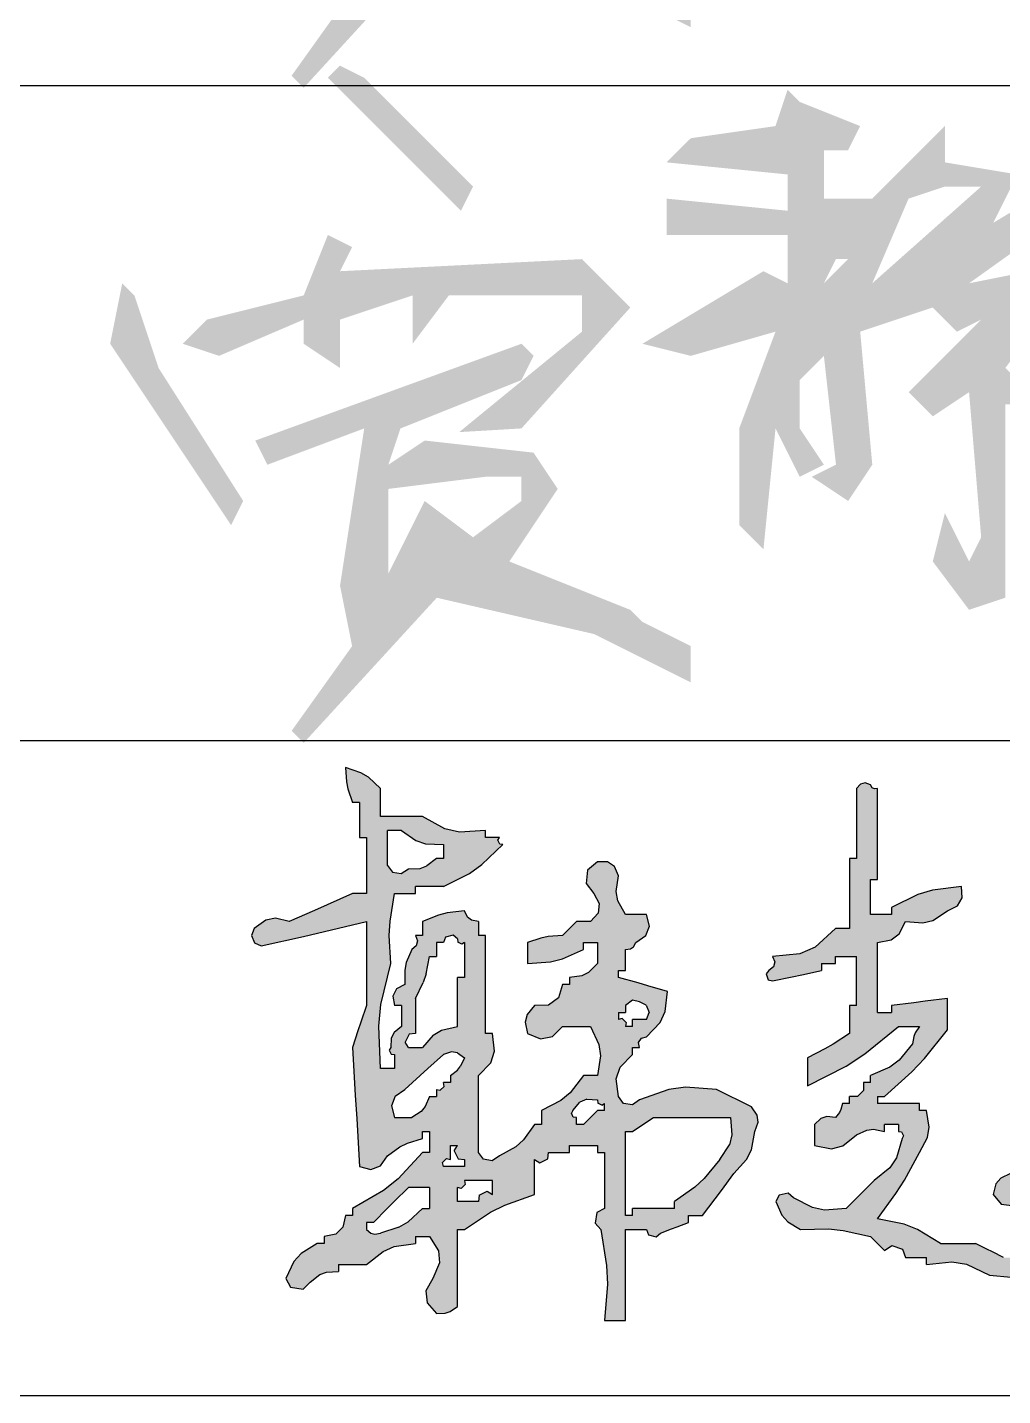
# Model space of a CAD drawing. Extents: x 84552 to 1115094, y -331058 to 102248.
# Drawn here: x 86682 to 87166, y 57457 to 58136 of the extents above; entities that cross this region are included whole.
import ezdxf

# ---------------------------------------------------------------- set-up
doc = ezdxf.new("R2010")
doc.units = 0
doc.header["$LTSCALE"] = 1000
doc.header["$MEASUREMENT"] = 0

# ---------------------------------------------------------------- blocks, each defined once
blk = doc.blocks.new('韩超')
h = blk.add_hatch(color=256)
h.dxf.hatch_style = 1
h.paths.add_polyline_path([(0.787849, 0.514197), (0.777955, 0.527898), (0.77346, 0.562754), (0.78123, 0.586063), (0.805739, 0.61125), (0.805739, 0.625142), (0.819631, 0.625142), (0.818004, 0.635027), (0.823773, 0.643681), (0.833523, 0.64598), (0.860867, 0.674873), (0.870953, 0.696725), (0.875199, 0.736279), (0.836353, 0.74757), (0.816903, 0.753127), (0.777955, 0.764063), (0.777955, 0.777955), (0.791847, 0.777955), (0.791847, 0.819631), (0.801775, 0.820971), (0.80763, 0.824875), (0.812685, 0.833523), (0.832189, 0.847055), (0.839321, 0.866071), (0.833523, 0.889091), (0.791847, 0.889091), (0.776856, 0.916298), (0.7735, 0.934755), (0.777955, 0.965498), (0.770329, 0.984025), (0.756314, 0.993368), (0.736279, 0.993282), (0.716867, 0.977277), (0.713907, 0.950644), (0.729333, 0.930768), (0.740061, 0.911103), (0.737625, 0.891618), (0.722387, 0.875199), (0.694603, 0.875199), (0.683489, 0.864086), (0.677932, 0.858529), (0.666819, 0.847415), (0.638572, 0.845181), (0.624291, 0.842325), (0.597358, 0.833523), (0.597358, 0.791847), (0.643081, 0.794876), (0.666726, 0.800787), (0.708495, 0.819631), (0.708495, 0.833523), (0.736279, 0.833523), (0.736279, 0.791847), (0.718733, 0.774249), (0.705317, 0.767541), (0.680711, 0.764063), (0.680711, 0.750171), (0.666819, 0.750171), (0.658732, 0.72359), (0.639033, 0.708815), (0.61125, 0.708495), (0.596777, 0.690733), (0.592946, 0.675409), (0.597358, 0.652926), (0.623512, 0.642026), (0.64687, 0.646697), (0.666819, 0.666819), (0.722387, 0.666819), (0.738834, 0.631134), (0.742077, 0.608437), (0.736279, 0.569574), (0.708495, 0.569574), (0.682162, 0.535076), (0.663824, 0.519794), (0.625142, 0.500114), (0.625142, 0.47233), (0.61125, 0.47233), (0.589715, 0.441777), (0.574435, 0.428025), (0.54179, 0.409816), (0.527664, 0.400538), (0.510468, 0.403404), (0.500114, 0.416762), (0.500114, 0.569574), (0.524623, 0.594762), (0.532393, 0.618071), (0.527898, 0.652926), (0.514006, 0.652926), (0.514006, 0.847415), (0.500114, 0.847415), (0.500114, 0.875199), (0.486416, 0.877514), (0.478388, 0.883536), (0.47233, 0.896037), (0.438162, 0.892345), (0.420863, 0.888021), (0.388977, 0.875199), (0.388977, 0.847415), (0.375085, 0.847415), (0.379444, 0.836821), (0.376971, 0.826928), (0.368139, 0.819631), (0.356965, 0.793593), (0.353947, 0.778504), (0.354247, 0.750171), (0.337644, 0.741703), (0.330222, 0.726858), (0.333409, 0.708495), (0.347301, 0.708495), (0.347301, 0.666819), (0.332737, 0.655189), (0.327028, 0.643772), (0.326463, 0.625142), (0.32344, 0.619715), (0.327253, 0.612088), (0.333409, 0.61125), (0.333409, 0.583466), (0.305625, 0.583466), (0.302565, 0.667178), (0.306887, 0.710398), (0.326463, 0.791847), (0.3234, 0.8474), (0.32482, 0.875797), (0.333409, 0.930768), (0.375085, 0.930768), (0.375085, 0.94466), (0.430654, 0.94466), (0.482374, 0.970498), (0.50707, 0.987931), (0.548736, 1.028012), (0.542559, 1.028676), (0.538615, 1.036564), (0.54179, 1.041904), (0.514006, 1.041904), (0.514006, 1.055796), (0.462884, 1.052445), (0.433869, 1.058893), (0.388977, 1.08358), (0.305625, 1.08358), (0.305625, 1.139148), (0.281985, 1.161307), (0.266841, 1.170393), (0.236165, 1.180825), (0.238399, 1.152578), (0.241255, 1.138297), (0.250057, 1.111364), (0.263949, 1.111364), (0.263949, 1.041904), (0.277841, 1.041904), (0.277841, 0.930768), (0.250057, 0.930768), (0.200194, 0.90821), (0.175186, 0.897095), (0.125028, 0.875199), (0.097454, 0.881715), (0.078516, 0.877928), (0.055568, 0.861307), (0.050109, 0.847376), (0.0559, 0.8329), (0.06946, 0.826577), (0.152955, 0.845407), (0.194635, 0.855133), (0.277841, 0.875199), (0.277841, 0.708495), (0.266727, 0.675154), (0.261171, 0.658483), (0.250057, 0.625142), (0.255939, 0.530696), (0.258718, 0.483462), (0.263949, 0.388977), (0.286969, 0.38318), (0.305985, 0.390311), (0.319517, 0.409816), (0.344599, 0.428141), (0.359268, 0.435475), (0.388977, 0.444546), (0.388977, 0.458438), (0.40287, 0.458438), (0.40287, 0.416762), (0.388977, 0.416762), (0.340729, 0.364454), (0.31168, 0.341215), (0.250057, 0.305625), (0.250057, 0.291733), (0.236165, 0.291733), (0.231424, 0.268639), (0.217583, 0.254798), (0.194489, 0.250057), (0.194489, 0.236165), (0.180597, 0.236165), (0.148793, 0.216524), (0.134276, 0.200394), (0.118082, 0.166705), (0.127514, 0.14947), (0.152825, 0.145854), (0.166705, 0.159759), (0.185336, 0.17447), (0.198563, 0.17943), (0.222273, 0.180597), (0.222273, 0.194489), (0.277841, 0.194489), (0.311245, 0.220472), (0.333233, 0.229896), (0.375085, 0.236165), (0.375085, 0.250057), (0.40287, 0.250057), (0.420685, 0.221738), (0.422698, 0.197582), (0.409816, 0.166705), (0.396068, 0.142401), (0.398473, 0.118345), (0.416762, 0.097244), (0.43433, 0.097627), (0.444154, 0.100901), (0.458438, 0.111136), (0.458438, 0.263949), (0.47233, 0.263949), (0.524193, 0.298154), (0.552768, 0.312442), (0.61125, 0.333409), (0.61125, 0.40287), (0.621931, 0.39652), (0.637706, 0.404407), (0.639034, 0.416762), (0.680711, 0.416762), (0.680711, 0.430654), (0.736279, 0.430654), (0.736279, 0.416762), (0.750171, 0.416762), (0.750171, 0.305625), (0.735269, 0.297653), (0.731714, 0.276323), (0.743225, 0.263949), (0.754517, 0.192544), (0.755945, 0.155413), (0.750171, 0.083352), (0.791847, 0.083352), (0.791847, 0.263949), (0.833523, 0.263949), (0.837499, 0.253205), (0.852744, 0.249394), (0.861307, 0.257003), (0.883535, 0.265338), (0.894648, 0.269506), (0.916876, 0.277841), (0.916876, 0.291733), (0.94466, 0.291733), (0.969894, 0.324902), (0.982398, 0.341574), (1.007174, 0.375085), (1.032146, 0.402761), (1.041693, 0.421855), (1.04885, 0.458438), (1.055218, 0.477023), (1.053221, 0.491001), (1.041904, 0.50706), (0.972444, 0.54179), (0.910919, 0.546316), (0.877697, 0.541786), (0.819631, 0.520952), (0.805828, 0.5112)])
h.paths.add_polyline_path([(0.791847, 0.458438), (0.805739, 0.458438), (0.82241, 0.469551), (0.847415, 0.486222), (1.000228, 0.486222), (1.003038, 0.45197), (0.997988, 0.431769), (0.97939, 0.40287), (0.948039, 0.36501), (0.929334, 0.347744), (0.889091, 0.319517), (0.889091, 0.305625), (0.805739, 0.305625), (0.805739, 0.291733), (0.791847, 0.291733)], flags=16)
h.paths.add_polyline_path([(0.750171, 0.500114), (0.736279, 0.500114), (0.725165, 0.489), (0.719608, 0.483443), (0.708495, 0.47233), (0.694603, 0.47233), (0.694603, 0.486222), (0.688447, 0.48706), (0.684633, 0.494686), (0.687657, 0.500114), (0.701182, 0.516386), (0.715167, 0.52238), (0.736279, 0.520952), (0.736943, 0.514775), (0.744831, 0.510831), (0.750171, 0.514006)], flags=16)
h.paths.add_polyline_path([(0.791847, 0.666819), (0.793521, 0.674497), (0.785633, 0.682384), (0.777955, 0.680711), (0.777955, 0.694603), (0.791847, 0.694603), (0.792194, 0.70849), (0.806202, 0.718996), (0.819631, 0.715441), (0.833192, 0.709118), (0.838982, 0.694641), (0.833523, 0.680711), (0.805739, 0.680711), (0.805739, 0.666819)], flags=16)
h.paths.add_polyline_path([(0.527898, 0.361193), (0.527898, 0.333409), (0.517217, 0.339759), (0.501443, 0.331871), (0.500114, 0.319517), (0.458438, 0.319517), (0.458438, 0.347301), (0.466116, 0.345628), (0.474003, 0.353515), (0.47233, 0.361193)], flags=16)
h.paths.add_polyline_path([(0.47233, 0.40287), (0.47233, 0.388977), (0.430654, 0.388977), (0.42898, 0.396656), (0.436867, 0.404543), (0.444546, 0.40287), (0.444546, 0.430654), (0.458438, 0.430654), (0.452088, 0.419973), (0.459976, 0.404198)], flags=16)
h.paths.add_polyline_path([(0.47233, 0.604304), (0.464836, 0.588169), (0.458643, 0.580427), (0.444546, 0.569574), (0.444546, 0.555682), (0.430654, 0.555682), (0.432327, 0.548004), (0.42444, 0.540117), (0.416762, 0.54179), (0.416762, 0.527898), (0.40287, 0.527898), (0.39467, 0.507807), (0.386422, 0.49791), (0.368139, 0.486222), (0.333409, 0.486222), (0.327612, 0.509242), (0.334743, 0.528258), (0.354247, 0.54179), (0.384775, 0.569612), (0.400056, 0.583504), (0.430654, 0.61125), (0.446814, 0.616197), (0.458647, 0.614224)], flags=16)
h.paths.add_polyline_path([(0.458438, 0.666819), (0.426908, 0.659351), (0.410404, 0.649448), (0.388977, 0.625142), (0.361193, 0.625142), (0.354844, 0.635823), (0.362731, 0.651598), (0.375085, 0.652926), (0.375085, 0.722387), (0.390598, 0.753922), (0.396359, 0.771203), (0.40287, 0.805739), (0.416762, 0.805739), (0.416762, 0.833523), (0.430654, 0.833523), (0.434629, 0.844267), (0.449874, 0.848078), (0.458438, 0.840469), (0.459102, 0.834292), (0.466989, 0.830348), (0.47233, 0.833523), (0.47233, 0.764063), (0.458438, 0.764063)], flags=16)
h.paths.add_polyline_path([(0.40287, 0.347301), (0.40287, 0.305625), (0.388977, 0.305625), (0.360889, 0.27915), (0.342496, 0.268422), (0.305625, 0.257003), (0.294367, 0.254885), (0.286778, 0.256782), (0.277841, 0.263949), (0.277841, 0.277841), (0.291733, 0.277841), (0.319459, 0.305683), (0.333352, 0.319575), (0.361193, 0.347301)], flags=16)
h.paths.add_polyline_path([(0.430654, 1.000228), (0.416762, 1.000228), (0.39813, 0.985517), (0.384903, 0.980557), (0.361193, 0.97939), (0.347067, 0.970112), (0.329871, 0.972978), (0.319517, 0.986336), (0.319517, 1.055796), (0.347301, 1.055796), (0.376072, 1.035613), (0.395527, 1.029128), (0.430654, 1.028012)], flags=16)
h = blk.add_hatch(color=256)
h.dxf.hatch_style = 1
h.paths.add_polyline_path([(1.542018, 0.208381), (1.519791, 0.219494), (1.508677, 0.225051), (1.48645, 0.236165), (1.416989, 0.236165), (1.371255, 0.264232), (1.344642, 0.274582), (1.291961, 0.284787), (1.328443, 0.335457), (1.345237, 0.362046), (1.375313, 0.416762), (1.391241, 0.446575), (1.394603, 0.466747), (1.389205, 0.500114), (1.375313, 0.500114), (1.375313, 0.514006), (1.291961, 0.514006), (1.291961, 0.527898), (1.305853, 0.527898), (1.359796, 0.576664), (1.385101, 0.603375), (1.430881, 0.659873), (1.430881, 0.722387), (1.386427, 0.71683), (1.3642, 0.714052), (1.319745, 0.708495), (1.319745, 0.694603), (1.291961, 0.694603), (1.291961, 0.833523), (1.31926, 0.838693), (1.334923, 0.85044), (1.347529, 0.875199), (1.381781, 0.872389), (1.401982, 0.877439), (1.430881, 0.896037), (1.450883, 0.906123), (1.460131, 0.922307), (1.458666, 0.94466), (1.401114, 0.937345), (1.371819, 0.928557), (1.319745, 0.902983), (1.319745, 0.889091), (1.278069, 0.889091), (1.278069, 0.958552), (1.291961, 0.958552), (1.291961, 1.139148), (1.285806, 1.138304), (1.281086, 1.140664), (1.278069, 1.146094), (1.267308, 1.150023), (1.257931, 1.147679), (1.250285, 1.139148), (1.250285, 1.000228), (1.236393, 1.000228), (1.236393, 0.861307), (1.208609, 0.861307), (1.168183, 0.824416), (1.138053, 0.811024), (1.08358, 0.805739), (1.087939, 0.795145), (1.085465, 0.785252), (1.076634, 0.777955), (1.071121, 0.771113), (1.075065, 0.759282), (1.08358, 0.757117), (1.122533, 0.76519), (1.141984, 0.769358), (1.180825, 0.777955), (1.180825, 0.791847), (1.208609, 0.791847), (1.208609, 0.805739), (1.250285, 0.805739), (1.250285, 0.708495), (1.236393, 0.708495), (1.236393, 0.652926), (1.203973, 0.631977), (1.187234, 0.622213), (1.15304, 0.604304), (1.15304, 0.548736), (1.229739, 0.588318), (1.266619, 0.612432), (1.333637, 0.666819), (1.375313, 0.666819), (1.366995, 0.654381), (1.363975, 0.646831), (1.361421, 0.632088), (1.335054, 0.599814), (1.316435, 0.58585), (1.278069, 0.569574), (1.278069, 0.555682), (1.264177, 0.555682), (1.26415, 0.539965), (1.25211, 0.527924), (1.236393, 0.527898), (1.236393, 0.514006), (1.222501, 0.514006), (1.219217, 0.502022), (1.216226, 0.496039), (1.208609, 0.486222), (1.191149, 0.488205), (1.17971, 0.484393), (1.166932, 0.47233), (1.166932, 0.430654), (1.200708, 0.424307), (1.223469, 0.429997), (1.250285, 0.451492), (1.27048, 0.461183), (1.283894, 0.46286), (1.305853, 0.458438), (1.305853, 0.47233), (1.333637, 0.47233), (1.333637, 0.458438), (1.339793, 0.4576), (1.343606, 0.449973), (1.340583, 0.444546), (1.32937, 0.406076), (1.316213, 0.38634), (1.285015, 0.361193), (1.229447, 0.305625), (1.187056, 0.302553), (1.163204, 0.307323), (1.125256, 0.326463), (1.114566, 0.33576), (1.096818, 0.332211), (1.090526, 0.319517), (1.102438, 0.292491), (1.113943, 0.279343), (1.139148, 0.263949), (1.194983, 0.265062), (1.223561, 0.262204), (1.278069, 0.250057), (1.289183, 0.238943), (1.294739, 0.233386), (1.305853, 0.222273), (1.320568, 0.231877), (1.341519, 0.224893), (1.347529, 0.208381), (1.389205, 0.208381), (1.389205, 0.194489), (1.439628, 0.1998), (1.468259, 0.195028), (1.514234, 0.173651), (1.635959, 0.161998), (1.69773, 0.160594), (1.819859, 0.166705), (1.833779, 0.185933), (1.852296, 0.192877), (1.875427, 0.187543), (1.930995, 0.198656), (1.958779, 0.204213), (2.014348, 0.215327), (2.025534, 0.209917), (2.039748, 0.217024), (2.042132, 0.229219), (2.049428, 0.23805), (2.059322, 0.240524), (2.069916, 0.236165), (2.069916, 0.250057), (2.083808, 0.250057), (2.098401, 0.26772), (2.118188, 0.272666), (2.139376, 0.263949), (2.133917, 0.27788), (2.139708, 0.292356), (2.153268, 0.298679), (2.133073, 0.308371), (2.119659, 0.310047), (2.0977, 0.305625), (2.086586, 0.294512), (2.08103, 0.288955), (2.069916, 0.277841), (2.042132, 0.277841), (2.042132, 0.263949), (1.946785, 0.245868), (1.899372, 0.234712), (1.805967, 0.208381)])
h = blk.add_hatch(color=256)
h.dxf.hatch_style = 1
h.paths.add_polyline_path([(1.831635, 0.573795), (1.812227, 0.549535), (1.792075, 0.500114), (1.762292, 0.496094), (1.744726, 0.484384), (1.729561, 0.458438), (1.700075, 0.463546), (1.684975, 0.469586), (1.6601, 0.486222), (1.637668, 0.49978), (1.627728, 0.515685), (1.62537, 0.54179), (1.603143, 0.54179), (1.592029, 0.54179), (1.569802, 0.54179), (1.586675, 0.509854), (1.593737, 0.492906), (1.604532, 0.458438), (1.621804, 0.436498), (1.61886, 0.407063), (1.597586, 0.388977), (1.597586, 0.375085), (1.55591, 0.375085), (1.536306, 0.36578), (1.526798, 0.35437), (1.52118, 0.333409), (1.537185, 0.313997), (1.563818, 0.311038), (1.583694, 0.326463), (1.614401, 0.331156), (1.630976, 0.339443), (1.653154, 0.361193), (1.667046, 0.361193), (1.708723, 0.361193), (1.720352, 0.375758), (1.731769, 0.381467), (1.750399, 0.382031), (1.77782, 0.376762), (1.791938, 0.37535), (1.819859, 0.375085), (1.821199, 0.385013), (1.825102, 0.390868), (1.833751, 0.395924), (1.815429, 0.411271), (1.805589, 0.418299), (1.785129, 0.430654), (1.829593, 0.491137), (1.853312, 0.520437), (1.903211, 0.57652), (1.923495, 0.606919), (1.927312, 0.631729), (1.917103, 0.666819), (1.904326, 0.678881), (1.892887, 0.682694), (1.875427, 0.680711), (1.875427, 0.650148), (1.875427, 0.634867), (1.875427, 0.604304)])
for p, q in [((0.266841, 1.170393), (0.236165, 1.180825)), ((0.236165, 1.180825), (0.238399, 1.152578)), ((0.281985, 1.161307), (0.266841, 1.170393)), ((0.238399, 1.152578), (0.241255, 1.138297)), ((0.305625, 1.139148), (0.281985, 1.161307)), ((1.257931, 1.147679), (1.250285, 1.139148)), ((1.267308, 1.150023), (1.257931, 1.147679)), ((1.278069, 1.146094), (1.267308, 1.150023)), ((1.281086, 1.140664), (1.278069, 1.146094)), ((1.285806, 1.138304), (1.281086, 1.140664)), ((0.241255, 1.138297), (0.250057, 1.111364)), ((0.305625, 1.08358), (0.305625, 1.139148)), ((1.250285, 1.139148), (1.250285, 1.000228)), ((1.291961, 1.139148), (1.285806, 1.138304)), ((1.291961, 0.958552), (1.291961, 1.139148)), ((0.263949, 1.111364), (0.250057, 1.111364)), ((0.263949, 1.111364), (0.263949, 1.041904)), ((0.388977, 1.08358), (0.305625, 1.08358)), ((0.433869, 1.058893), (0.388977, 1.08358)), ((0.263949, 1.041904), (0.277841, 1.041904)), ((0.277841, 1.041904), (0.277841, 0.930768)), ((0.319517, 0.986336), (0.319517, 1.055796)), ((0.347301, 1.055796), (0.319517, 1.055796)), ((0.347301, 1.055796), (0.376072, 1.035613)), ((0.376072, 1.035613), (0.395527, 1.029128)), ((0.462884, 1.052445), (0.433869, 1.058893)), ((0.514006, 1.055796), (0.462884, 1.052445)), ((0.514006, 1.041904), (0.514006, 1.055796)), ((0.54179, 1.041904), (0.514006, 1.041904)), ((0.538615, 1.036564), (0.54179, 1.041904)), ((0.542559, 1.028676), (0.538615, 1.036564)), ((0.395527, 1.029128), (0.430654, 1.028012)), ((0.430654, 1.028012), (0.430654, 1.000228)), ((0.50707, 0.987931), (0.548736, 1.028012)), ((0.548736, 1.028012), (0.542559, 1.028676)), ((0.319517, 0.986336), (0.329871, 0.972978)), ((0.347067, 0.970112), (0.361193, 0.97939)), ((0.361193, 0.97939), (0.384903, 0.980557)), ((0.384903, 0.980557), (0.39813, 0.985517)), ((0.416762, 1.000228), (0.39813, 0.985517)), ((0.430654, 1.000228), (0.416762, 1.000228)), ((0.482374, 0.970498), (0.50707, 0.987931)), ((0.736279, 0.993282), (0.716867, 0.977277)), ((0.756314, 0.993368), (0.736279, 0.993282)), ((0.770329, 0.984025), (0.756314, 0.993368)), ((0.777955, 0.965498), (0.770329, 0.984025)), ((1.236393, 1.000228), (1.236393, 0.861307)), ((1.250285, 1.000228), (1.236393, 1.000228)), ((0.329871, 0.972978), (0.347067, 0.970112)), ((0.430654, 0.94466), (0.482374, 0.970498)), ((0.716867, 0.977277), (0.713907, 0.950644)), ((0.713907, 0.950644), (0.729333, 0.930768)), ((0.7735, 0.934755), (0.777955, 0.965498)), ((1.278069, 0.958552), (1.291961, 0.958552)), ((1.278069, 0.889091), (1.278069, 0.958552)), ((0.250057, 0.930768), (0.200194, 0.90821)), ((0.277841, 0.930768), (0.250057, 0.930768)), ((0.32482, 0.875797), (0.333409, 0.930768)), ((0.333409, 0.930768), (0.375085, 0.930768)), ((0.375085, 0.930768), (0.375085, 0.94466)), ((0.430654, 0.94466), (0.375085, 0.94466)), ((0.729333, 0.930768), (0.740061, 0.911103)), ((0.776856, 0.916298), (0.7735, 0.934755)), ((1.371819, 0.928557), (1.319745, 0.902983)), ((1.401114, 0.937345), (1.371819, 0.928557)), ((1.458666, 0.94466), (1.401114, 0.937345)), ((1.460131, 0.922307), (1.458666, 0.94466)), ((0.175186, 0.897095), (0.125028, 0.875199)), ((0.200194, 0.90821), (0.175186, 0.897095)), ((0.47233, 0.896037), (0.438162, 0.892345)), ((0.478388, 0.883536), (0.47233, 0.896037)), ((0.740061, 0.911103), (0.737625, 0.891618)), ((0.791847, 0.889091), (0.776856, 0.916298)), ((1.319745, 0.902983), (1.319745, 0.889091)), ((1.401982, 0.877439), (1.430881, 0.896037)), ((1.430881, 0.896037), (1.450883, 0.906123)), ((1.450883, 0.906123), (1.460131, 0.922307)), ((0.078516, 0.877928), (0.055568, 0.861307)), ((0.097454, 0.881715), (0.078516, 0.877928)), ((0.125028, 0.875199), (0.097454, 0.881715)), ((0.194635, 0.855133), (0.277841, 0.875199)), ((0.277841, 0.875199), (0.277841, 0.708495)), ((0.3234, 0.8474), (0.32482, 0.875797)), ((0.420863, 0.888021), (0.388977, 0.875199)), ((0.388977, 0.875199), (0.388977, 0.847415)), ((0.438162, 0.892345), (0.420863, 0.888021)), ((0.486416, 0.877514), (0.478388, 0.883536)), ((0.500114, 0.875199), (0.486416, 0.877514)), ((0.500114, 0.875199), (0.500114, 0.847415)), ((0.694603, 0.875199), (0.683489, 0.864086)), ((0.722387, 0.875199), (0.694603, 0.875199)), ((0.737625, 0.891618), (0.722387, 0.875199)), ((0.833523, 0.889091), (0.791847, 0.889091)), ((0.839321, 0.866071), (0.833523, 0.889091)), ((1.319745, 0.889091), (1.278069, 0.889091)), ((1.334923, 0.85044), (1.347529, 0.875199)), ((1.347529, 0.875199), (1.381781, 0.872389)), ((1.381781, 0.872389), (1.401982, 0.877439)), ((0.055568, 0.861307), (0.050109, 0.847376)), ((0.050109, 0.847376), (0.0559, 0.8329)), ((0.06946, 0.826577), (0.152955, 0.845407)), ((0.152955, 0.845407), (0.194635, 0.855133)), ((0.326463, 0.791847), (0.3234, 0.8474)), ((0.388977, 0.847415), (0.375085, 0.847415)), ((0.375085, 0.847415), (0.379444, 0.836821)), ((0.434629, 0.844267), (0.430654, 0.833523)), ((0.449874, 0.848078), (0.434629, 0.844267)), ((0.458438, 0.840469), (0.449874, 0.848078)), ((0.514006, 0.847415), (0.500114, 0.847415)), ((0.514006, 0.652926), (0.514006, 0.847415)), ((0.624291, 0.842325), (0.597358, 0.833523)), ((0.638572, 0.845181), (0.624291, 0.842325)), ((0.666819, 0.847415), (0.638572, 0.845181)), ((0.677932, 0.858529), (0.666819, 0.847415)), ((0.683489, 0.864086), (0.677932, 0.858529)), ((0.812685, 0.833523), (0.832189, 0.847055)), ((0.832189, 0.847055), (0.839321, 0.866071)), ((1.208609, 0.861307), (1.168183, 0.824416)), ((1.236393, 0.861307), (1.208609, 0.861307)), ((1.31926, 0.838693), (1.334923, 0.85044)), ((0.0559, 0.8329), (0.06946, 0.826577)), ((0.368139, 0.819631), (0.356965, 0.793593)), ((0.376971, 0.826928), (0.368139, 0.819631)), ((0.379444, 0.836821), (0.376971, 0.826928)), ((0.416762, 0.833523), (0.416762, 0.805739)), ((0.430654, 0.833523), (0.416762, 0.833523)), ((0.458438, 0.840469), (0.459102, 0.834292)), ((0.466989, 0.830348), (0.459102, 0.834292)), ((0.47233, 0.833523), (0.466989, 0.830348)), ((0.47233, 0.833523), (0.47233, 0.764063)), ((0.597358, 0.833523), (0.597358, 0.791847)), ((0.666726, 0.800787), (0.708495, 0.819631)), ((0.708495, 0.833523), (0.736279, 0.833523)), ((0.708495, 0.819631), (0.708495, 0.833523)), ((0.736279, 0.833523), (0.736279, 0.791847)), ((0.791847, 0.819631), (0.801775, 0.820971)), ((0.791847, 0.777955), (0.791847, 0.819631)), ((0.801775, 0.820971), (0.80763, 0.824875)), ((0.80763, 0.824875), (0.812685, 0.833523)), ((1.168183, 0.824416), (1.138053, 0.811024)), ((1.291961, 0.833523), (1.31926, 0.838693)), ((1.291961, 0.694603), (1.291961, 0.833523)), ((0.306887, 0.710398), (0.326463, 0.791847)), ((0.356965, 0.793593), (0.353947, 0.778504)), ((0.396359, 0.771203), (0.40287, 0.805739)), ((0.40287, 0.805739), (0.416762, 0.805739)), ((0.597358, 0.791847), (0.643081, 0.794876)), ((0.643081, 0.794876), (0.666726, 0.800787)), ((0.736279, 0.791847), (0.718733, 0.774249)), ((1.138053, 0.811024), (1.08358, 0.805739)), ((1.08358, 0.805739), (1.087939, 0.795145)), ((1.087939, 0.795145), (1.085465, 0.785252)), ((1.180825, 0.791847), (1.208609, 0.791847)), ((1.180825, 0.791847), (1.180825, 0.777955)), ((1.208609, 0.791847), (1.208609, 0.805739)), ((1.208609, 0.805739), (1.250285, 0.805739)), ((1.250285, 0.708495), (1.250285, 0.805739)), ((0.353947, 0.778504), (0.354247, 0.750171)), ((0.396359, 0.771203), (0.390598, 0.753922)), ((0.47233, 0.764063), (0.458438, 0.764063)), ((0.458438, 0.666819), (0.458438, 0.764063)), ((0.705317, 0.767541), (0.680711, 0.764063)), ((0.680711, 0.764063), (0.680711, 0.750171)), ((0.718733, 0.774249), (0.705317, 0.767541)), ((0.777955, 0.777955), (0.791847, 0.777955)), ((0.777955, 0.764063), (0.777955, 0.777955)), ((0.816903, 0.753127), (0.777955, 0.764063)), ((1.076634, 0.777955), (1.071121, 0.771113)), ((1.071121, 0.771113), (1.075065, 0.759282)), ((1.085465, 0.785252), (1.076634, 0.777955)), ((1.08358, 0.757117), (1.122533, 0.76519)), ((1.122533, 0.76519), (1.141984, 0.769358)), ((1.141984, 0.769358), (1.180825, 0.777955)), ((0.337644, 0.741703), (0.330222, 0.726858)), ((0.354247, 0.750171), (0.337644, 0.741703)), ((0.375085, 0.722387), (0.390598, 0.753922)), ((0.666819, 0.750171), (0.658732, 0.72359)), ((0.680711, 0.750171), (0.666819, 0.750171)), ((0.836353, 0.74757), (0.816903, 0.753127)), ((0.875199, 0.736279), (0.836353, 0.74757)), ((0.870953, 0.696725), (0.875199, 0.736279)), ((1.075065, 0.759282), (1.08358, 0.757117)), ((0.277841, 0.708495), (0.266727, 0.675154)), ((0.302565, 0.667178), (0.306887, 0.710398)), ((0.330222, 0.726858), (0.333409, 0.708495)), ((0.347301, 0.708495), (0.333409, 0.708495)), ((0.347301, 0.708495), (0.347301, 0.666819)), ((0.375085, 0.722387), (0.375085, 0.652926)), ((0.61125, 0.708495), (0.596777, 0.690733)), ((0.639033, 0.708815), (0.61125, 0.708495)), ((0.658732, 0.72359), (0.639033, 0.708815)), ((0.792194, 0.70849), (0.791847, 0.694603)), ((0.806202, 0.718996), (0.792194, 0.70849)), ((0.819631, 0.715441), (0.806202, 0.718996)), ((0.833192, 0.709118), (0.819631, 0.715441)), ((0.833192, 0.709118), (0.838982, 0.694641)), ((1.236393, 0.708495), (1.236393, 0.652926)), ((1.250285, 0.708495), (1.236393, 0.708495)), ((1.3642, 0.714052), (1.319745, 0.708495)), ((1.319745, 0.708495), (1.319745, 0.694603)), ((1.386427, 0.71683), (1.3642, 0.714052)), ((1.430881, 0.722387), (1.386427, 0.71683)), ((1.430881, 0.659873), (1.430881, 0.722387)), ((0.596777, 0.690733), (0.592946, 0.675409)), ((0.777955, 0.694603), (0.777955, 0.680711)), ((0.777955, 0.694603), (0.791847, 0.694603)), ((0.785633, 0.682384), (0.777955, 0.680711)), ((0.785633, 0.682384), (0.793521, 0.674497)), ((0.833523, 0.680711), (0.805739, 0.680711)), ((0.805739, 0.666819), (0.805739, 0.680711)), ((0.833523, 0.680711), (0.838982, 0.694641)), ((0.860867, 0.674873), (0.870953, 0.696725)), ((1.291961, 0.694603), (1.319745, 0.694603)), ((0.261171, 0.658483), (0.250057, 0.625142)), ((0.266727, 0.675154), (0.261171, 0.658483)), ((0.305625, 0.583466), (0.302565, 0.667178)), ((0.332737, 0.655189), (0.327028, 0.643772)), ((0.347301, 0.666819), (0.332737, 0.655189)), ((0.375085, 0.652926), (0.362731, 0.651598)), ((0.410404, 0.649448), (0.426908, 0.659351)), ((0.426908, 0.659351), (0.458438, 0.666819)), ((0.527898, 0.652926), (0.514006, 0.652926)), ((0.532393, 0.618071), (0.527898, 0.652926)), ((0.592946, 0.675409), (0.597358, 0.652926)), ((0.597358, 0.652926), (0.623512, 0.642026)), ((0.64687, 0.646697), (0.666819, 0.666819)), ((0.666819, 0.666819), (0.722387, 0.666819)), ((0.722387, 0.666819), (0.738834, 0.631134)), ((0.793521, 0.674497), (0.791847, 0.666819)), ((0.805739, 0.666819), (0.791847, 0.666819)), ((0.833523, 0.64598), (0.860867, 0.674873)), ((1.236393, 0.652926), (1.203973, 0.631977)), ((1.266619, 0.612432), (1.333637, 0.666819)), ((1.333637, 0.666819), (1.375313, 0.666819)), ((1.366995, 0.654381), (1.363975, 0.646831)), ((1.375313, 0.666819), (1.366995, 0.654381)), ((1.385101, 0.603375), (1.430881, 0.659873)), ((0.250057, 0.625142), (0.255939, 0.530696)), ((0.326463, 0.625142), (0.32344, 0.619715)), ((0.327028, 0.643772), (0.326463, 0.625142)), ((0.362731, 0.651598), (0.354844, 0.635823)), ((0.361193, 0.625142), (0.354844, 0.635823)), ((0.361193, 0.625142), (0.388977, 0.625142)), ((0.410404, 0.649448), (0.388977, 0.625142)), ((0.623512, 0.642026), (0.64687, 0.646697)), ((0.738834, 0.631134), (0.742077, 0.608437)), ((0.805739, 0.61125), (0.805739, 0.625142)), ((0.805739, 0.625142), (0.819631, 0.625142)), ((0.818004, 0.635027), (0.823773, 0.643681)), ((0.819631, 0.625142), (0.818004, 0.635027)), ((0.823773, 0.643681), (0.833523, 0.64598)), ((1.203973, 0.631977), (1.187234, 0.622213)), ((1.361421, 0.632088), (1.335054, 0.599814)), ((1.363975, 0.646831), (1.361421, 0.632088)), ((0.32344, 0.619715), (0.327253, 0.612088)), ((0.327253, 0.612088), (0.333409, 0.61125)), ((0.333409, 0.61125), (0.333409, 0.583466)), ((0.430654, 0.61125), (0.400056, 0.583504)), ((0.446814, 0.616197), (0.430654, 0.61125)), ((0.458647, 0.614224), (0.446814, 0.616197)), ((0.458647, 0.614224), (0.47233, 0.604304)), ((0.47233, 0.604304), (0.464836, 0.588169)), ((0.524623, 0.594762), (0.532393, 0.618071)), ((0.742077, 0.608437), (0.736279, 0.569574)), ((0.78123, 0.586063), (0.805739, 0.61125)), ((1.187234, 0.622213), (1.15304, 0.604304)), ((1.15304, 0.604304), (1.15304, 0.548736)), ((1.229739, 0.588318), (1.266619, 0.612432)), ((1.335054, 0.599814), (1.316435, 0.58585)), ((1.359796, 0.576664), (1.385101, 0.603375)), ((0.333409, 0.583466), (0.305625, 0.583466)), ((0.384775, 0.569612), (0.400056, 0.583504)), ((0.444546, 0.569574), (0.458643, 0.580427)), ((0.458643, 0.580427), (0.464836, 0.588169)), ((0.500114, 0.569574), (0.524623, 0.594762)), ((0.77346, 0.562754), (0.78123, 0.586063)), ((1.15304, 0.548736), (1.229739, 0.588318)), ((1.316435, 0.58585), (1.278069, 0.569574)), ((1.305853, 0.527898), (1.359796, 0.576664)), ((0.384775, 0.569612), (0.354247, 0.54179)), ((0.432327, 0.548004), (0.42444, 0.540117)), ((0.432327, 0.548004), (0.430654, 0.555682)), ((0.444546, 0.555682), (0.430654, 0.555682)), ((0.444546, 0.569574), (0.444546, 0.555682)), ((0.500114, 0.416762), (0.500114, 0.569574)), ((0.708495, 0.569574), (0.682162, 0.535076)), ((0.736279, 0.569574), (0.708495, 0.569574)), ((0.777955, 0.527898), (0.77346, 0.562754)), ((0.910919, 0.546316), (0.877697, 0.541786)), ((0.972444, 0.54179), (0.910919, 0.546316)), ((1.264177, 0.555682), (1.26415, 0.539965)), ((1.278069, 0.555682), (1.264177, 0.555682)), ((1.278069, 0.555682), (1.278069, 0.569574)), ((0.255939, 0.530696), (0.258718, 0.483462)), ((0.334743, 0.528258), (0.327612, 0.509242)), ((0.334743, 0.528258), (0.354247, 0.54179)), ((0.40287, 0.527898), (0.39467, 0.507807)), ((0.40287, 0.527898), (0.416762, 0.527898)), ((0.416762, 0.54179), (0.416762, 0.527898)), ((0.416762, 0.54179), (0.42444, 0.540117)), ((0.663824, 0.519794), (0.625142, 0.500114)), ((0.682162, 0.535076), (0.663824, 0.519794)), ((0.687657, 0.500114), (0.701182, 0.516386)), ((0.715167, 0.52238), (0.701182, 0.516386)), ((0.715167, 0.52238), (0.736279, 0.520952)), ((0.736279, 0.520952), (0.736943, 0.514775)), ((0.787849, 0.514197), (0.777955, 0.527898)), ((0.819631, 0.520952), (0.805828, 0.5112)), ((0.877697, 0.541786), (0.819631, 0.520952)), ((1.041904, 0.50706), (0.972444, 0.54179)), ((1.25211, 0.527924), (1.236393, 0.527898)), ((1.236393, 0.514006), (1.236393, 0.527898)), ((1.26415, 0.539965), (1.25211, 0.527924)), ((1.291961, 0.527898), (1.291961, 0.514006)), ((1.291961, 0.527898), (1.305853, 0.527898)), ((0.327612, 0.509242), (0.333409, 0.486222)), ((0.386422, 0.49791), (0.368139, 0.486222)), ((0.39467, 0.507807), (0.386422, 0.49791)), ((0.625142, 0.500114), (0.625142, 0.47233)), ((0.687657, 0.500114), (0.684633, 0.494686)), ((0.688447, 0.48706), (0.684633, 0.494686)), ((0.725165, 0.489), (0.719608, 0.483443)), ((0.725165, 0.489), (0.736279, 0.500114)), ((0.750171, 0.500114), (0.736279, 0.500114)), ((0.744831, 0.510831), (0.736943, 0.514775)), ((0.744831, 0.510831), (0.750171, 0.514006)), ((0.750171, 0.500114), (0.750171, 0.514006)), ((0.805828, 0.5112), (0.787849, 0.514197)), ((1.053221, 0.491001), (1.041904, 0.50706)), ((1.055218, 0.477023), (1.053221, 0.491001)), ((1.216226, 0.496039), (1.208609, 0.486222)), ((1.219217, 0.502022), (1.216226, 0.496039)), ((1.222501, 0.514006), (1.219217, 0.502022)), ((1.236393, 0.514006), (1.222501, 0.514006)), ((1.375313, 0.514006), (1.291961, 0.514006)), ((1.375313, 0.500114), (1.375313, 0.514006)), ((1.389205, 0.500114), (1.375313, 0.500114)), ((1.394603, 0.466747), (1.389205, 0.500114)), ((0.258718, 0.483462), (0.263949, 0.388977)), ((0.333409, 0.486222), (0.368139, 0.486222)), ((0.61125, 0.47233), (0.589715, 0.441777)), ((0.625142, 0.47233), (0.61125, 0.47233)), ((0.694603, 0.486222), (0.688447, 0.48706)), ((0.694603, 0.47233), (0.694603, 0.486222)), ((0.708495, 0.47233), (0.694603, 0.47233)), ((0.719608, 0.483443), (0.708495, 0.47233)), ((0.805739, 0.458438), (0.82241, 0.469551)), ((0.82241, 0.469551), (0.847415, 0.486222)), ((0.847415, 0.486222), (1.000228, 0.486222)), ((1.000228, 0.486222), (1.003038, 0.45197)), ((1.04885, 0.458438), (1.055218, 0.477023)), ((1.17971, 0.484393), (1.166932, 0.47233)), ((1.166932, 0.47233), (1.166932, 0.430654)), ((1.191149, 0.488205), (1.17971, 0.484393)), ((1.208609, 0.486222), (1.191149, 0.488205)), ((1.27048, 0.461183), (1.283894, 0.46286)), ((1.283894, 0.46286), (1.305853, 0.458438)), ((1.333637, 0.47233), (1.305853, 0.47233)), ((1.305853, 0.458438), (1.305853, 0.47233)), ((1.333637, 0.47233), (1.333637, 0.458438)), ((1.391241, 0.446575), (1.394603, 0.466747)), ((0.344599, 0.428141), (0.359268, 0.435475)), ((0.359268, 0.435475), (0.388977, 0.444546)), ((0.388977, 0.458438), (0.40287, 0.458438)), ((0.388977, 0.444546), (0.388977, 0.458438)), ((0.40287, 0.458438), (0.40287, 0.416762)), ((0.589715, 0.441777), (0.574435, 0.428025)), ((0.791847, 0.458438), (0.805739, 0.458438)), ((0.791847, 0.291733), (0.791847, 0.458438)), ((1.003038, 0.45197), (0.997988, 0.431769)), ((1.041693, 0.421855), (1.04885, 0.458438)), ((1.223469, 0.429997), (1.250285, 0.451492)), ((1.250285, 0.451492), (1.27048, 0.461183)), ((1.340583, 0.444546), (1.32937, 0.406076)), ((1.333637, 0.458438), (1.339793, 0.4576)), ((1.339793, 0.4576), (1.343606, 0.449973)), ((1.343606, 0.449973), (1.340583, 0.444546)), ((1.375313, 0.416762), (1.391241, 0.446575)), ((0.305985, 0.390311), (0.319517, 0.409816)), ((0.319517, 0.409816), (0.344599, 0.428141)), ((0.388977, 0.416762), (0.340729, 0.364454)), ((0.40287, 0.416762), (0.388977, 0.416762)), ((0.444546, 0.430654), (0.458438, 0.430654)), ((0.444546, 0.40287), (0.444546, 0.430654)), ((0.452088, 0.419973), (0.458438, 0.430654)), ((0.452088, 0.419973), (0.459976, 0.404198)), ((0.510468, 0.403404), (0.500114, 0.416762)), ((0.54179, 0.409816), (0.527664, 0.400538)), ((0.574435, 0.428025), (0.54179, 0.409816)), ((0.637706, 0.404407), (0.639034, 0.416762)), ((0.639034, 0.416762), (0.680711, 0.416762)), ((0.680711, 0.430654), (0.736279, 0.430654)), ((0.680711, 0.416762), (0.680711, 0.430654)), ((0.736279, 0.430654), (0.736279, 0.416762)), ((0.736279, 0.416762), (0.750171, 0.416762)), ((0.750171, 0.416762), (0.750171, 0.305625)), ((0.97939, 0.40287), (0.997988, 0.431769)), ((1.032146, 0.402761), (1.041693, 0.421855)), ((1.166932, 0.430654), (1.200708, 0.424307)), ((1.200708, 0.424307), (1.223469, 0.429997)), ((1.345237, 0.362046), (1.375313, 0.416762)), ((0.263949, 0.388977), (0.286969, 0.38318)), ((0.286969, 0.38318), (0.305985, 0.390311)), ((0.42898, 0.396656), (0.436867, 0.404543)), ((0.430654, 0.388977), (0.42898, 0.396656)), ((0.47233, 0.388977), (0.430654, 0.388977)), ((0.436867, 0.404543), (0.444546, 0.40287)), ((0.459976, 0.404198), (0.47233, 0.40287)), ((0.47233, 0.40287), (0.47233, 0.388977)), ((0.527664, 0.400538), (0.510468, 0.403404)), ((0.61125, 0.333409), (0.61125, 0.40287)), ((0.61125, 0.40287), (0.621931, 0.39652)), ((0.621931, 0.39652), (0.637706, 0.404407)), ((0.97939, 0.40287), (0.948039, 0.36501)), ((1.007174, 0.375085), (1.032146, 0.402761)), ((1.316213, 0.38634), (1.285015, 0.361193)), ((1.32937, 0.406076), (1.316213, 0.38634)), ((0.340729, 0.364454), (0.31168, 0.341215)), ((0.466116, 0.345628), (0.474003, 0.353515)), ((0.47233, 0.361193), (0.474003, 0.353515)), ((0.527898, 0.361193), (0.47233, 0.361193)), ((0.527898, 0.333409), (0.527898, 0.361193)), ((0.929334, 0.347744), (0.948039, 0.36501)), ((0.982398, 0.341574), (1.007174, 0.375085)), ((1.285015, 0.361193), (1.229447, 0.305625)), ((1.328443, 0.335457), (1.345237, 0.362046)), ((1.526798, 0.35437), (1.52118, 0.333409)), ((1.536306, 0.36578), (1.526798, 0.35437)), ((1.55591, 0.375085), (1.536306, 0.36578)), ((0.31168, 0.341215), (0.250057, 0.305625)), ((0.333352, 0.319575), (0.361193, 0.347301)), ((0.40287, 0.347301), (0.361193, 0.347301)), ((0.40287, 0.347301), (0.40287, 0.305625)), ((0.466116, 0.345628), (0.458438, 0.347301)), ((0.458438, 0.319517), (0.458438, 0.347301)), ((0.501443, 0.331871), (0.500114, 0.319517)), ((0.501443, 0.331871), (0.517217, 0.339759)), ((0.517217, 0.339759), (0.527898, 0.333409)), ((0.552768, 0.312442), (0.61125, 0.333409)), ((0.929334, 0.347744), (0.889091, 0.319517)), ((0.969894, 0.324902), (0.982398, 0.341574)), ((1.096818, 0.332211), (1.090526, 0.319517)), ((1.114566, 0.33576), (1.096818, 0.332211)), ((1.125256, 0.326463), (1.114566, 0.33576)), ((1.163204, 0.307323), (1.125256, 0.326463)), ((1.291961, 0.284787), (1.328443, 0.335457)), ((1.52118, 0.333409), (1.537185, 0.313997)), ((0.250057, 0.305625), (0.250057, 0.291733)), ((0.291733, 0.277841), (0.319459, 0.305683)), ((0.319459, 0.305683), (0.333352, 0.319575)), ((0.388977, 0.305625), (0.360889, 0.27915)), ((0.388977, 0.305625), (0.40287, 0.305625)), ((0.500114, 0.319517), (0.458438, 0.319517)), ((0.524193, 0.298154), (0.552768, 0.312442)), ((0.750171, 0.305625), (0.735269, 0.297653)), ((0.805739, 0.291733), (0.805739, 0.305625)), ((0.889091, 0.305625), (0.805739, 0.305625)), ((0.889091, 0.305625), (0.889091, 0.319517)), ((0.94466, 0.291733), (0.969894, 0.324902)), ((1.090526, 0.319517), (1.102438, 0.292491)), ((1.187056, 0.302553), (1.163204, 0.307323)), ((1.229447, 0.305625), (1.187056, 0.302553)), ((1.537185, 0.313997), (1.563818, 0.311038)), ((0.236165, 0.291733), (0.231424, 0.268639)), ((0.250057, 0.291733), (0.236165, 0.291733)), ((0.291733, 0.277841), (0.277841, 0.277841)), ((0.277841, 0.277841), (0.277841, 0.263949)), ((0.342496, 0.268422), (0.360889, 0.27915)), ((0.47233, 0.263949), (0.524193, 0.298154)), ((0.735269, 0.297653), (0.731714, 0.276323)), ((0.731714, 0.276323), (0.743225, 0.263949)), ((0.805739, 0.291733), (0.791847, 0.291733)), ((0.894648, 0.269506), (0.916876, 0.277841)), ((0.916876, 0.277841), (0.916876, 0.291733)), ((0.916876, 0.291733), (0.94466, 0.291733)), ((1.102438, 0.292491), (1.113943, 0.279343)), ((1.113943, 0.279343), (1.139148, 0.263949)), ((1.344642, 0.274582), (1.291961, 0.284787)), ((1.371255, 0.264232), (1.344642, 0.274582)), ((0.217583, 0.254798), (0.194489, 0.250057)), ((0.194489, 0.250057), (0.194489, 0.236165)), ((0.231424, 0.268639), (0.217583, 0.254798)), ((0.277841, 0.263949), (0.286778, 0.256782)), ((0.286778, 0.256782), (0.294367, 0.254885)), ((0.294367, 0.254885), (0.305625, 0.257003)), ((0.342496, 0.268422), (0.305625, 0.257003)), ((0.375085, 0.250057), (0.40287, 0.250057)), ((0.375085, 0.250057), (0.375085, 0.236165)), ((0.40287, 0.250057), (0.420685, 0.221738)), ((0.458438, 0.263949), (0.47233, 0.263949)), ((0.458438, 0.111136), (0.458438, 0.263949)), ((0.743225, 0.263949), (0.754517, 0.192544)), ((0.791847, 0.083352), (0.791847, 0.263949)), ((0.791847, 0.263949), (0.833523, 0.263949)), ((0.833523, 0.263949), (0.837499, 0.253205)), ((0.837499, 0.253205), (0.852744, 0.249394)), ((0.852744, 0.249394), (0.861307, 0.257003)), ((0.861307, 0.257003), (0.883535, 0.265338)), ((0.883535, 0.265338), (0.894648, 0.269506)), ((1.139148, 0.263949), (1.194983, 0.265062)), ((1.194983, 0.265062), (1.223561, 0.262204)), ((1.223561, 0.262204), (1.278069, 0.250057)), ((1.278069, 0.250057), (1.289183, 0.238943)), ((1.416989, 0.236165), (1.371255, 0.264232)), ((0.180597, 0.236165), (0.148793, 0.216524)), ((0.194489, 0.236165), (0.180597, 0.236165)), ((0.277841, 0.194489), (0.311245, 0.220472)), ((0.311245, 0.220472), (0.333233, 0.229896)), ((0.333233, 0.229896), (0.375085, 0.236165)), ((0.420685, 0.221738), (0.422698, 0.197582)), ((1.289183, 0.238943), (1.294739, 0.233386)), ((1.294739, 0.233386), (1.305853, 0.222273)), ((1.305853, 0.222273), (1.320568, 0.231877)), ((1.320568, 0.231877), (1.341519, 0.224893)), ((1.341519, 0.224893), (1.347529, 0.208381)), ((1.416989, 0.236165), (1.48645, 0.236165)), ((1.508677, 0.225051), (1.48645, 0.236165)), ((1.519791, 0.219494), (1.508677, 0.225051)), ((1.542018, 0.208381), (1.519791, 0.219494)), ((0.134276, 0.200394), (0.118082, 0.166705)), ((0.148793, 0.216524), (0.134276, 0.200394)), ((0.222273, 0.194489), (0.277841, 0.194489)), ((0.222273, 0.194489), (0.222273, 0.180597)), ((0.422698, 0.197582), (0.409816, 0.166705)), ((0.754517, 0.192544), (0.755945, 0.155413)), ((1.347529, 0.208381), (1.389205, 0.208381)), ((1.389205, 0.194489), (1.389205, 0.208381)), ((1.389205, 0.194489), (1.439628, 0.1998)), ((1.439628, 0.1998), (1.468259, 0.195028)), ((1.468259, 0.195028), (1.514234, 0.173651)), ((0.118082, 0.166705), (0.127514, 0.14947)), ((0.166705, 0.159759), (0.185336, 0.17447)), ((0.185336, 0.17447), (0.198563, 0.17943)), ((0.198563, 0.17943), (0.222273, 0.180597)), ((0.409816, 0.166705), (0.396068, 0.142401)), ((1.514234, 0.173651), (1.635959, 0.161998)), ((0.127514, 0.14947), (0.152825, 0.145854)), ((0.152825, 0.145854), (0.166705, 0.159759)), ((0.396068, 0.142401), (0.398473, 0.118345)), ((0.755945, 0.155413), (0.750171, 0.083352)), ((0.398473, 0.118345), (0.416762, 0.097244)), ((0.444154, 0.100901), (0.458438, 0.111136)), ((0.416762, 0.097244), (0.43433, 0.097627)), ((0.43433, 0.097627), (0.444154, 0.100901)), ((0.750171, 0.083352), (0.791847, 0.083352))]:
    blk.add_line(p, q)

msp = doc.modelspace()

# ---------------------------------------------------------------- hatches: boundary and pattern name
h = msp.add_hatch(color=0)
h.dxf.hatch_style = 1
h.paths.add_polyline_path([(86747.27, 58291.58), (86735.27, 58327.58), (86729.27, 58333.58), (86723.27, 58303.58), (86783.27, 58213.58), (86789.27, 58225.58)])
h.paths.add_polyline_path([(86819.27, 58315.58), (86819.27, 58303.58), (86837.27, 58291.58), (86837.27, 58315.58), (86873.27, 58327.58), (86873.27, 58303.58), (86891.27, 58327.58), (86957.27, 58327.58), (86957.27, 58309.58), (86896.37, 58259.75), (86927.27, 58261.58), (86981.27, 58321.58), (86957.27, 58345.58), (86837.27, 58339.58), (86843.27, 58351.58), (86831.27, 58357.58), (86819.27, 58327.58), (86771.27, 58315.58), (86759.27, 58303.58), (86777.27, 58297.58)])
h.paths.add_polyline_path([(86927.27, 58285.58), (86933.27, 58297.58), (86927.27, 58303.58), (86795.27, 58255.58), (86801.27, 58243.58), (86849.27, 58261.58), (86837.27, 58183.58), (86843.27, 58153.58), (86813.27, 58111.58), (86819.27, 58105.58), (86885.27, 58177.58), (86963.27, 58159.58), (87011.27, 58135.58), (87011.27, 58153.58), (86987.27, 58165.58), (86981.27, 58171.58), (86921.27, 58195.58), (86945.27, 58231.58), (86933.27, 58249.58), (86879.27, 58255.58), (86861.27, 58243.58), (86867.27, 58261.58)])
h.paths.add_polyline_path([(86861.27, 58231.58), (86909.27, 58237.58), (86927.27, 58237.58), (86927.27, 58225.58), (86903.27, 58207.58), (86879.27, 58225.58), (86861.27, 58189.58)], flags=16)
h = msp.add_hatch(color=0)
h.dxf.hatch_style = 1
h.paths.add_polyline_path([(86849.27, 58110.58), (86837.27, 58116.58), (86831.27, 58110.58), (86897.27, 58044.58), (86903.27, 58056.58)])
h = msp.add_hatch(color=0)
h.dxf.hatch_style = 1
h.paths.add_polyline_path([(87095.27, 58086.58), (87065.27, 58098.58), (87059.27, 58104.58), (87053.27, 58086.58), (87011.27, 58080.58), (86999.27, 58068.58), (87059.27, 58062.58), (87059.27, 58044.58), (86999.27, 58050.58), (86999.27, 58032.58), (87059.27, 58032.58), (87059.27, 58008.58), (87047.27, 58014.58), (86987.27, 57978.58), (87011.27, 57972.58), (87053.27, 57984.58), (87035.27, 57936.58), (87035.27, 57888.58), (87047.27, 57876.58), (87053.27, 57936.58), (87065.27, 57912.58), (87077.27, 57918.58), (87065.27, 57936.58), (87065.27, 57960.58), (87077.27, 57972.58), (87083.27, 57918.58), (87071.27, 57912.58), (87089.27, 57900.58), (87101.27, 57918.58), (87095.27, 57984.58), (87131.27, 57996.58), (87143.27, 57984.58), (87155.27, 57990.58), (87119.27, 57954.58), (87131.27, 57942.58), (87149.27, 57954.58), (87155.27, 57882.58), (87149.27, 57870.58), (87137.27, 57894.58), (87131.27, 57870.58), (87149.27, 57846.58), (87167.27, 57852.58), (87167.27, 57948.58), (87179.27, 57948.58), (87203.27, 57972.58), (87227.27, 58020.58), (87281.27, 58032.58), (87281.27, 58020.58), (87263.27, 58026.58), (87221.27, 57954.58), (87233.27, 57948.58), (87251.27, 57978.58), (87275.27, 57996.58), (87281.27, 57942.58), (87305.27, 57942.58), (87299.27, 57996.58), (87323.27, 57990.58), (87335.27, 58002.58), (87353.27, 58002.58), (87353.27, 58026.58), (87329.27, 58068.58), (87329.27, 58020.58), (87323.27, 58008.58), (87299.27, 58014.58), (87299.27, 58038.58), (87317.27, 58056.58), (87311.27, 58068.58), (87245.27, 58038.58), (87209.27, 58056.58), (87191.27, 58056.58), (87161.27, 58038.58), (87173.27, 58062.58), (87137.27, 58068.58), (87137.27, 58086.58), (87101.27, 58050.58), (87077.27, 58050.58), (87077.27, 58074.58), (87089.27, 58074.58)])
h.paths.add_polyline_path([(87083.27, 58020.58), (87089.27, 58020.58), (87077.27, 58008.58)], flags=16)
h.paths.add_polyline_path([(87119.27, 58050.58), (87137.27, 58056.58), (87155.27, 58056.58), (87101.27, 58008.58)], flags=16)
h.paths.add_polyline_path([(87149.27, 58008.58), (87191.27, 58038.58), (87209.27, 58038.58), (87209.27, 58020.58), (87173.27, 57960.58), (87167.27, 57966.58), (87185.27, 57990.58), (87179.27, 58014.58)], flags=16)
h = msp.add_hatch(color=0)
h.dxf.hatch_style = 1
h.paths.add_polyline_path([(86747.27, 57966.58), (86735.27, 58002.58), (86729.27, 58008.58), (86723.27, 57978.58), (86783.27, 57888.58), (86789.27, 57900.58)])
h.paths.add_polyline_path([(86819.27, 57990.58), (86819.27, 57978.58), (86837.27, 57966.58), (86837.27, 57990.58), (86873.27, 58002.58), (86873.27, 57978.58), (86891.27, 58002.58), (86957.27, 58002.58), (86957.27, 57984.58), (86896.37, 57934.75), (86927.27, 57936.58), (86981.27, 57996.58), (86957.27, 58020.58), (86837.27, 58014.58), (86843.27, 58026.58), (86831.27, 58032.58), (86819.27, 58002.58), (86771.27, 57990.58), (86759.27, 57978.58), (86777.27, 57972.58)])
h.paths.add_polyline_path([(86927.27, 57960.58), (86933.27, 57972.58), (86927.27, 57978.58), (86795.27, 57930.58), (86801.27, 57918.58), (86849.27, 57936.58), (86837.27, 57858.58), (86843.27, 57828.58), (86813.27, 57786.58), (86819.27, 57780.58), (86885.27, 57852.58), (86963.27, 57834.58), (87011.27, 57810.58), (87011.27, 57828.58), (86987.27, 57840.58), (86981.27, 57846.58), (86921.27, 57870.58), (86945.27, 57906.58), (86933.27, 57924.58), (86879.27, 57930.58), (86861.27, 57918.58), (86867.27, 57936.58)])
h.paths.add_polyline_path([(86861.27, 57906.58), (86909.27, 57912.58), (86927.27, 57912.58), (86927.27, 57900.58), (86903.27, 57882.58), (86879.27, 57900.58), (86861.27, 57864.58)], flags=16)

# ---------------------------------------------------------------- linework, layer by layer
for p, q in [((85802.35, 58106.76), (88552.35, 58106.76)), ((85802.35, 57781.76), (88552.35, 57781.76)), ((85802.35, 57456.76), (94802.35, 57456.76))]:
    msp.add_line(p, q)

# ---------------------------------------------------------------- block references
at = {"xscale": 250, "yscale": 250, "zscale": 250}
msp.add_blockref('韩超', (86780.87, 57473.19), dxfattribs=at)

doc.saveas('drawing.dxf')
